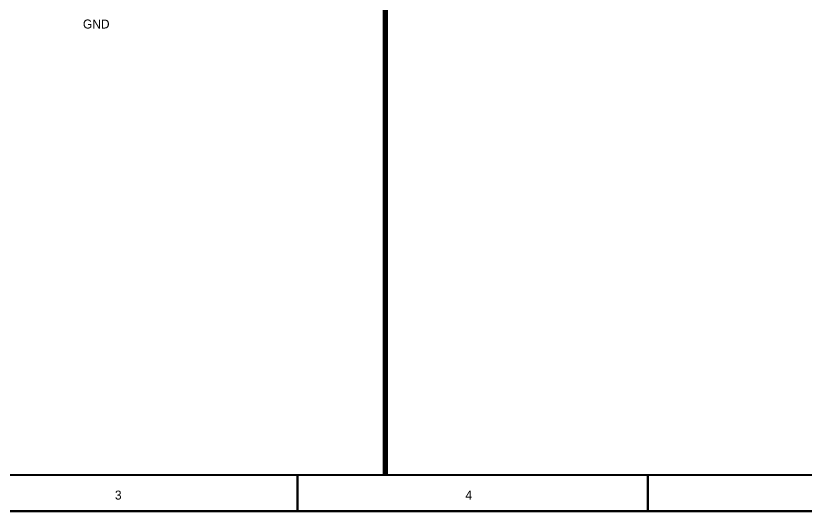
# Model space of a CAD drawing. Header units: millimetres. Extents: x 0 to 394, y 0 to 282.
# Drawn here: x 108.1 to 219.1, y -0.1 to 69.5 of the extents above; entities that cross this region are included whole.
import ezdxf

# ---------------------------------------------------------------- set-up
doc = ezdxf.new("R2010")
doc.units = ezdxf.units.MM
doc.layers.add('Sheet', color=255, linetype='Continuous')

msp = doc.modelspace()

# ---------------------------------------------------------------- linework, layer by layer
at = {"layer": 'Sheet'}
for points, const_width in [([(0.02, 281.94), (393.7, 281.94), (393.7, 0), (0.02, 0), (0.02, 281.94)], 0.3), ([(0.02, 281.94), (0.02, 0), (393.7, 0), (393.7, 281.94), (0.02, 281.94), (0.02, 281.94)], 0.0991), ([(5.1, 276.84), (388.62, 276.84), (388.62, 5.08), (5.1, 5.08), (5.1, 276.84)], 0.3), ([(5.1, 276.84), (5.1, 5.08), (388.62, 5.08), (388.62, 276.84), (5.1, 276.84), (5.1, 276.84)], 0.0991)]:
    msp.add_lwpolyline(points, close=True, dxfattribs=dict(at, const_width=const_width))
for points, const_width in [([(160, 5), (160, 205)], 0.749), ([(147.65, 0), (147.65, 5.08)], 0.3), ([(196.85, 0), (196.85, 5.08)], 0.3)]:
    msp.add_lwpolyline(points, dxfattribs=dict(at, const_width=const_width))

# ---------------------------------------------------------------- texts
for s, height, p in [('GND', 1.258, (117.52, 67.74)), ('3', 1.26, (122.01, 1.62)), ('4', 1.26, (171.24, 1.62))]:
    msp.add_text(s, height=height, dxfattribs=at).set_placement(p)

doc.saveas('drawing.dxf')
